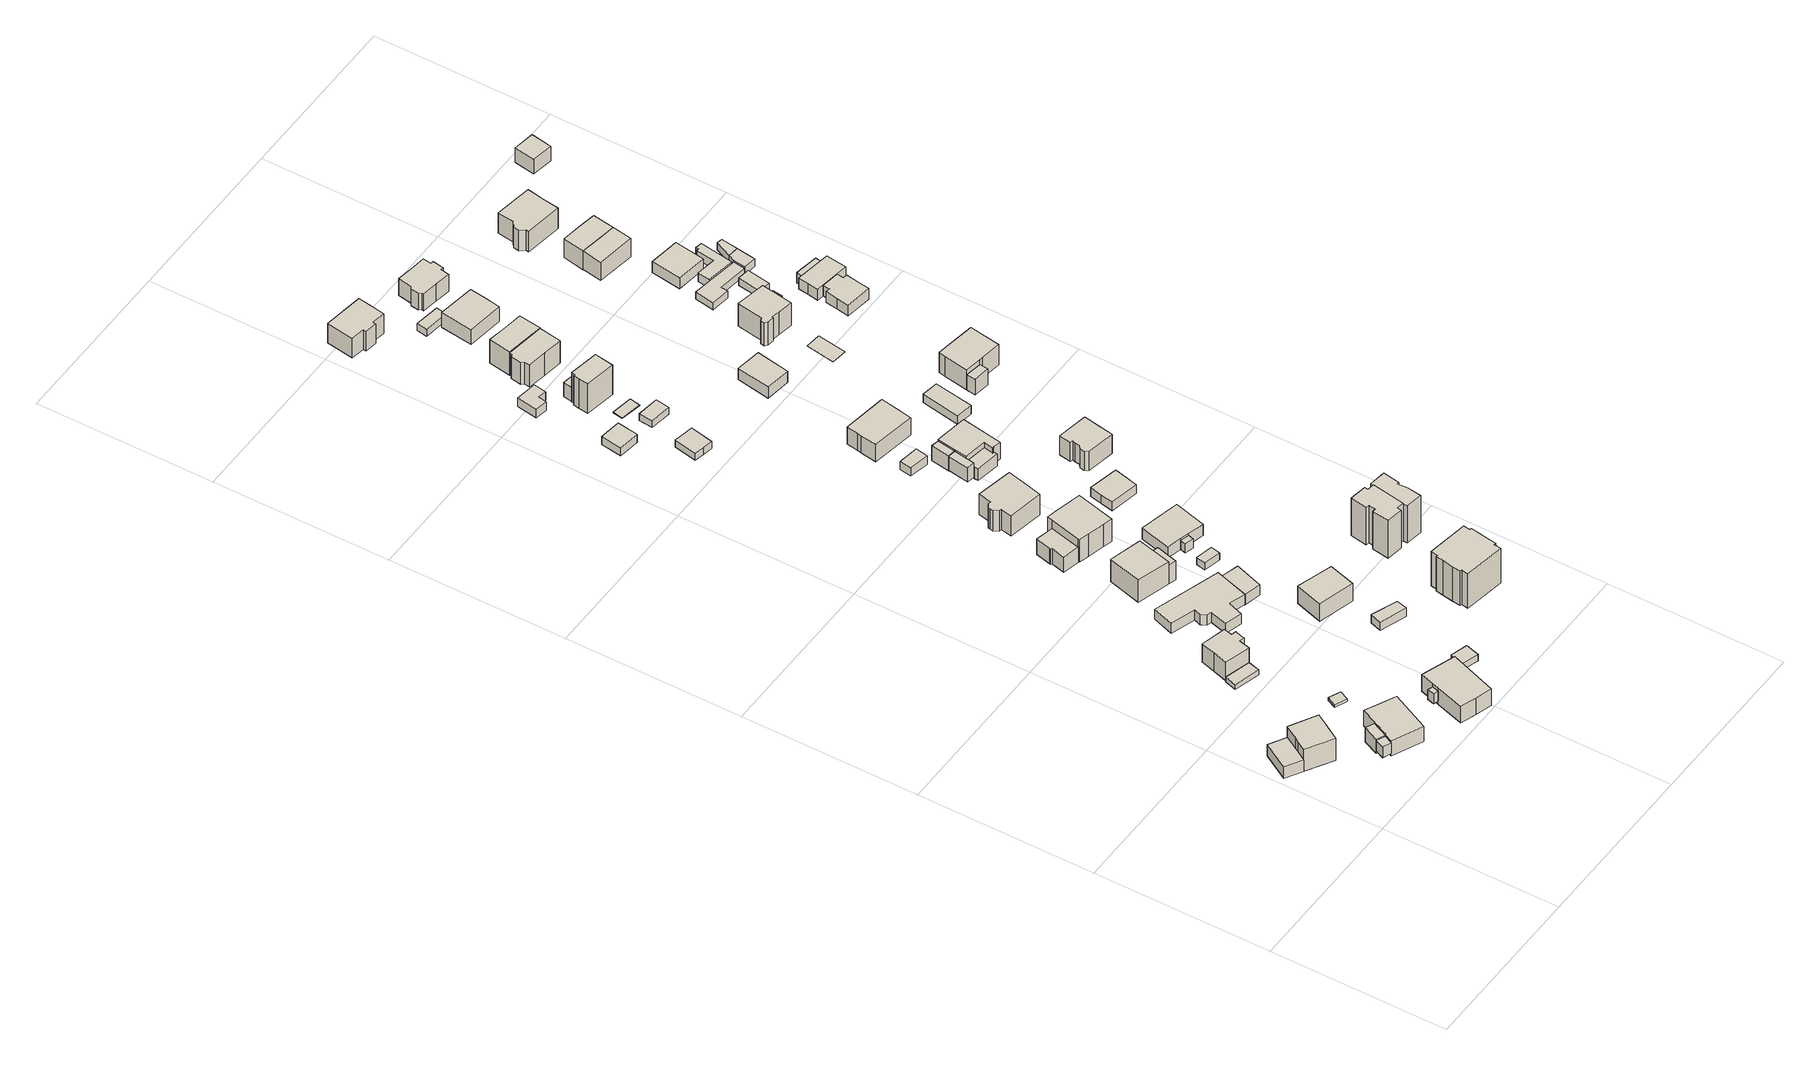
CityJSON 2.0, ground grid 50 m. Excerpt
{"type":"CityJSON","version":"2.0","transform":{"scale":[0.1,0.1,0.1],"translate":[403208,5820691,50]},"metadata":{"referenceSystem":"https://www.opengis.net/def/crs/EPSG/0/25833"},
"CityObjects":{
"building1":{"type":"Building","attributes":{"Gemeindeschluessel":"11000010","BezugspunktDach":"2200","function":"31001_2000","measuredHeight":4.48,"storeysAboveGround":1},"address":[{"country":"Germany","locality":"Berlin","thoroughfareNumber":"175 (1)","thoroughfareName":"Cecilienstraße"}],"geometry":[{"type":"Solid","lod":"1","boundaries":[[[[0,1,2,3]],[[4,5,6,7]],[[4,7,3,2]],[[5,4,2,1]],[[6,5,1,0]],[[7,6,0,3]]]]}]},
"building2":{"type":"Building","attributes":{"Gemeindeschluessel":"11000010","BezugspunktDach":"2200","function":"31001_1010","measuredHeight":9.66,"storeysAboveGround":1},"address":[{"country":"Germany","locality":"Berlin","thoroughfareNumber":"175","thoroughfareName":"Cecilienstraße"}],"geometry":[{"type":"Solid","lod":"1","boundaries":[[[[8,9,10,11,12,13,14,15]],[[16,17,18,19,20,21,22,23]],[[16,23,15,14]],[[17,16,14,13]],[[18,17,13,12]],[[19,18,12,11]],[[20,19,11,10]],[[21,20,10,9]],[[22,21,9,8]],[[23,22,8,15]]]]}]},
"building3":{"type":"Building","attributes":{"Gemeindeschluessel":"11000010","BezugspunktDach":"2200","function":"51009_1610","measuredHeight":3.57,"storeysAboveGround":0},"address":[{"country":"Germany","locality":"Berlin"}],"geometry":[{"type":"Solid","lod":"1","boundaries":[[[[24,25,26,27]],[[28,29,30,31]],[[28,31,27,26]],[[29,28,26,25]],[[30,29,25,24]],[[31,30,24,27]]]]}]},
"building4":{"type":"Building","attributes":{"Gemeindeschluessel":"11000010","function":"31001_1010"},"address":[{"country":"Germany","locality":"Berlin","thoroughfareNumber":"177","thoroughfareName":"Cecilienstraße"}],"children":["building4-1","building4-2"]},
"building4-1":{"type":"BuildingPart","attributes":{"BezugspunktDach":"2200","measuredHeight":5.58,"storeysAboveGround":1},"parents":["building4"],"geometry":[{"type":"MultiSurface","lod":"1","boundaries":[[[32,33,34,35,36,37,38,39,40]],[[41,42,43,44,45,46,47,48,49]],[[41,49,40,39]],[[42,41,39,38]],[[43,50,51,38,37]],[[44,43,37,36]],[[45,44,36,35]],[[46,45,35,34]],[[47,46,34,33]],[[48,47,33,32]],[[49,48,32,40]],[[42,51,50,43]]]}]},
"building4-2":{"type":"BuildingPart","attributes":{"BezugspunktDach":"2200","measuredHeight":4.72,"storeysAboveGround":1},"parents":["building4"],"geometry":[{"type":"Solid","lod":"1","boundaries":[[[[52,51,50,53,54]],[[55,43,42,41,56]],[[55,56,54,53]],[[43,55,53,50]],[[41,42,51,52]],[[56,41,52,54]],[[50,51,42,43]]]]}]},
"building5":{"type":"Building","attributes":{"Gemeindeschluessel":"11000010","BezugspunktDach":"2200","function":"31001_2000","measuredHeight":0.891,"storeysAboveGround":1},"address":[{"country":"Germany","locality":"Berlin","thoroughfareNumber":"177 (1)","thoroughfareName":"Cecilienstraße"}],"geometry":[{"type":"Solid","lod":"1","boundaries":[[[[57,58,59,60]],[[61,62,63,64]],[[61,64,60,59]],[[62,61,59,58]],[[63,62,58,57]],[[64,63,57,60]]]]}]},
"building6":{"type":"Building","attributes":{"Gemeindeschluessel":"11000010","BezugspunktDach":"2200","function":"31001_2000","measuredHeight":1.65,"storeysAboveGround":1},"address":[{"country":"Germany","locality":"Berlin","thoroughfareNumber":"4 (1)","thoroughfareName":"Siegmarstraße"}],"geometry":[{"type":"Solid","lod":"1","boundaries":[[[[65,66,67,68]],[[69,70,71,72]],[[69,72,68,67]],[[70,69,67,66]],[[71,70,66,65]],[[72,71,65,68]]]]}]},
"building7":{"type":"Building","attributes":{"Gemeindeschluessel":"11000010","BezugspunktDach":"2200","function":"31001_1010","measuredHeight":7.54,"storeysAboveGround":1},"address":[{"country":"Germany","locality":"Berlin","thoroughfareNumber":"4","thoroughfareName":"Siegmarstraße"}],"geometry":[{"type":"Solid","lod":"1","boundaries":[[[[73,74,75,76,77,78,79,80,81,82]],[[83,84,85,86,87,88,89,90,91,92]],[[83,92,82,81]],[[84,83,81,80]],[[85,84,80,79]],[[86,85,79,78]],[[87,86,78,77]],[[88,87,77,76]],[[89,88,76,75]],[[90,89,75,74]],[[91,90,74,73]],[[92,91,73,82]]]]}]},
"building8":{"type":"Building","attributes":{"Gemeindeschluessel":"11000010","BezugspunktDach":"2200","function":"51009_1610","measuredHeight":3.21,"storeysAboveGround":0},"address":[{"country":"Germany","locality":"Berlin"}],"geometry":[{"type":"Solid","lod":"1","boundaries":[[[[93,94,95,96]],[[97,98,99,100]],[[97,100,96,95]],[[98,97,95,94]],[[99,98,94,93]],[[100,99,93,96]]]]}]},
"building9":{"type":"Building","attributes":{"Gemeindeschluessel":"11000010","BezugspunktDach":"2200","function":"31001_1010","measuredHeight":6.08,"storeysAboveGround":1},"address":[{"country":"Germany","locality":"Berlin","thoroughfareNumber":"179","thoroughfareName":"Cecilienstraße"}],"geometry":[{"type":"Solid","lod":"1","boundaries":[[[[101,102,103,104,105,106,107]],[[108,109,110,111,112,113,114]],[[108,114,107,106]],[[109,108,106,105]],[[110,109,105,104]],[[111,110,104,103]],[[112,111,103,102]],[[113,112,102,101]],[[114,113,101,107]]]]}]},
"building10":{"type":"Building","attributes":{"Gemeindeschluessel":"11000010","BezugspunktDach":"2200","function":"31001_1010","measuredHeight":3.34,"storeysAboveGround":1},"address":[{"country":"Germany","locality":"Berlin","thoroughfareNumber":"6","thoroughfareName":"Siegmarstraße"}],"geometry":[{"type":"Solid","lod":"1","boundaries":[[[[115,116,117,118,119,120,121,122,123,124,125,126]],[[127,128,129,130,131,132,133,134,135,136,137,138]],[[127,138,126,125]],[[128,127,125,124]],[[129,128,124,123]],[[130,129,123,122]],[[131,130,122,121]],[[132,131,121,120]],[[133,132,120,119]],[[134,133,119,118]],[[135,134,118,117]],[[136,135,117,116]],[[137,136,116,115]],[[138,137,115,126]]]]}]},
"building11":{"type":"Building","attributes":{"Gemeindeschluessel":"11000010","BezugspunktDach":"2200","function":"51009_1610","measuredHeight":2.04,"storeysAboveGround":0},"address":[{"country":"Germany","locality":"Berlin"}],"geometry":[{"type":"Solid","lod":"1","boundaries":[[[[139,140,141,142]],[[143,144,145,146]],[[143,146,142,141]],[[144,143,141,140]],[[145,144,140,139]],[[146,145,139,142]]]]}]},
"building12":{"type":"Building","attributes":{"Gemeindeschluessel":"11000010","function":"31001_1010"},"address":[{"country":"Germany","locality":"Berlin","thoroughfareNumber":"8","thoroughfareName":"Siegmarstraße"}],"children":["building12-1","building12-2"]},
"building12-1":{"type":"BuildingPart","attributes":{"BezugspunktDach":"2200","measuredHeight":8.58,"storeysAboveGround":1},"parents":["building12"],"geometry":[{"type":"MultiSurface","lod":"1","boundaries":[[[147,148,149,150]],[[151,152,153,154]],[[151,154,150,149]],[[152,151,149,148]],[[155,156,157,152,148,147]],[[154,153,147,150]],[[153,157,156,155]]]}]},
"building12-2":{"type":"BuildingPart","attributes":{"BezugspunktDach":"2200","measuredHeight":6.21,"storeysAboveGround":1},"parents":["building12"],"geometry":[{"type":"Solid","lod":"1","boundaries":[[[[158,159,156,155]],[[157,160,161,153]],[[160,157,156,159]],[[161,160,159,158]],[[153,161,158,155]],[[157,153,155,156]]]]}]},
"building13":{"type":"Building","attributes":{"Gemeindeschluessel":"11000010","BezugspunktDach":"2200","function":"31001_2723","measuredHeight":3.4,"storeysAboveGround":1},"address":[{"country":"Germany","locality":"Berlin","thoroughfareNumber":"6 (1)","thoroughfareName":"Siegmarstraße"}],"geometry":[{"type":"Solid","lod":"1","boundaries":[[[[162,163,123,122]],[[164,165,166,167]],[[164,167,122,123]],[[165,164,123,163]],[[166,165,163,162]],[[167,166,162,122]]]]}]},
"building14":{"type":"Building","attributes":{"Gemeindeschluessel":"11000010","BezugspunktDach":"2200","function":"31001_2000","measuredHeight":2.81,"storeysAboveGround":1},"address":[{"country":"Germany","locality":"Berlin","thoroughfareNumber":"179 (1)","thoroughfareName":"Cecilienstraße"}],"geometry":[{"type":"Solid","lod":"1","boundaries":[[[[168,169,170,171]],[[172,173,174,175]],[[172,175,171,170]],[[173,172,170,169]],[[174,173,169,168]],[[175,174,168,171]]]]}]},
"building15":{"type":"Building","attributes":{"Gemeindeschluessel":"11000010","BezugspunktDach":"2200","function":"31001_1010","measuredHeight":7.44,"storeysAboveGround":1},"address":[{"country":"Germany","locality":"Berlin","thoroughfareNumber":"4A","thoroughfareName":"Siegmarstraße"}],"geometry":[{"type":"Solid","lod":"1","boundaries":[[[[176,177,178,179,180]],[[181,182,183,184,185]],[[181,185,180,179]],[[182,181,179,178]],[[183,182,178,177]],[[184,183,177,176]],[[185,184,176,180]]]]}]},
"building16":{"type":"Building","attributes":{"Gemeindeschluessel":"11000010","function":"31001_1010"},"address":[{"country":"Germany","locality":"Berlin","thoroughfareNumber":"10","thoroughfareName":"Siegmarstraße"}],"children":["building16-1","building16-2"]},
"building16-1":{"type":"BuildingPart","attributes":{"BezugspunktDach":"2200","measuredHeight":10.49,"storeysAboveGround":2},"parents":["building16"],"geometry":[{"type":"MultiSurface","lod":"1","boundaries":[[[186,187,188,189,190,191,192,193,194,195]],[[196,197,198,199,200,201,202,203,204,205]],[[196,205,195,194]],[[206,207,208,207,209,210,194,193]],[[198,197,193,192]],[[199,198,192,191]],[[200,199,191,190]],[[201,200,190,189]],[[202,201,189,188]],[[203,202,188,187]],[[204,203,187,186]],[[205,204,186,195]],[[197,208,207,206]],[[196,210,209,207,208]]]}]},
"building16-2":{"type":"BuildingPart","attributes":{"BezugspunktDach":"2200","measuredHeight":5.61,"storeysAboveGround":2},"parents":["building16"],"geometry":[{"type":"MultiSurface","lod":"1","boundaries":[[[209,207,206,211,212,213,214,215]],[[216,217,218,219,220,221,222,223]],[[216,223,215,214]],[[217,216,214,213]],[[218,217,213,212]],[[219,218,212,211]],[[220,219,211,206]],[[221,220,197,208]],[[222,221,207,208,196,209]],[[223,222,209,215]],[[208,197,224,206,207]],[[209,196,208,207]]]}]},
"building17":{"type":"Building","attributes":{"Gemeindeschluessel":"11000010","BezugspunktDach":"2200","function":"31001_1010","measuredHeight":2.71,"storeysAboveGround":1},"address":[{"country":"Germany","locality":"Berlin","thoroughfareNumber":"7","thoroughfareName":"Dudweilerstraße"}],"geometry":[{"type":"Solid","lod":"1","boundaries":[[[[225,226,227,228]],[[229,230,231,232]],[[229,232,228,227]],[[230,229,227,226]],[[231,230,226,225]],[[232,231,225,228]]]]}]},
"building18":{"type":"Building","attributes":{"Gemeindeschluessel":"11000010","BezugspunktDach":"2200","function":"51009_1610","measuredHeight":2.4,"storeysAboveGround":0},"address":[{"country":"Germany","locality":"Berlin"}],"geometry":[{"type":"Solid","lod":"1","boundaries":[[[[233,234,235,236]],[[237,238,239,240]],[[237,240,236,235]],[[238,237,235,234]],[[239,238,234,233]],[[240,239,233,236]]]]}]},
"building19":{"type":"Building","attributes":{"Gemeindeschluessel":"11000010","BezugspunktDach":"2200","function":"31001_1010","measuredHeight":9.21,"storeysAboveGround":1},"address":[{"country":"Germany","locality":"Berlin","thoroughfareNumber":"12","thoroughfareName":"Siegmarstraße"}],"geometry":[{"type":"Solid","lod":"1","boundaries":[[[[241,242,243,244,245,246,247,248,249,250,251,252]],[[253,254,255,256,257,258,259,260,261,262,263,264]],[[253,264,252,251]],[[254,253,251,250]],[[255,254,250,249]],[[256,255,249,248]],[[257,256,248,247]],[[258,257,247,246]],[[259,258,246,245]],[[260,259,245,244]],[[261,260,244,243]],[[262,261,243,242]],[[263,262,242,241]],[[264,263,241,252]]]]}]},
"building20":{"type":"Building","attributes":{"Gemeindeschluessel":"11000010","BezugspunktDach":"2200","function":"31001_1010","measuredHeight":2.95,"storeysAboveGround":1},"address":[{"country":"Germany","locality":"Berlin","thoroughfareNumber":"15B","thoroughfareName":"Siegmarstraße"}],"geometry":[{"type":"Solid","lod":"1","boundaries":[[[[265,266,267,268,269,270]],[[271,272,273,274,275,276]],[[271,276,270,269]],[[272,271,269,268]],[[273,272,268,267]],[[274,273,267,266]],[[275,274,266,265]],[[276,275,265,270]]]]}]},
"building21":{"type":"Building","attributes":{"Gemeindeschluessel":"11000010","BezugspunktDach":"2200","function":"51009_1610","measuredHeight":3,"storeysAboveGround":0},"address":[{"country":"Germany","locality":"Berlin"}],"geometry":[{"type":"Solid","lod":"1","boundaries":[[[[277,278,279,280]],[[281,282,283,284]],[[281,284,280,279]],[[282,281,279,278]],[[283,282,278,277]],[[284,283,277,280]]]]}]},
"building22":{"type":"Building","attributes":{"Gemeindeschluessel":"11000010","BezugspunktDach":"2200","function":"31001_2000","measuredHeight":5.13,"storeysAboveGround":1},"address":[{"country":"Germany","locality":"Berlin","thoroughfareNumber":"8 (1)","thoroughfareName":"Siegmarstraße"}],"geometry":[{"type":"Solid","lod":"1","boundaries":[[[[285,286,287,288,289,290]],[[291,292,293,294,295,296]],[[291,296,290,289]],[[292,291,289,288]],[[293,292,288,287]],[[294,293,287,286]],[[295,294,286,285]],[[296,295,285,290]]]]}]},
"building23":{"type":"Building","attributes":{"Gemeindeschluessel":"11000010","BezugspunktDach":"2200","function":"31001_2000","measuredHeight":2.75,"storeysAboveGround":1},"address":[{"country":"Germany","locality":"Berlin","thoroughfareNumber":"17 (1)","thoroughfareName":"Siegmarstraße"}],"geometry":[{"type":"Solid","lod":"1","boundaries":[[[[297,298,299,300,301,302]],[[303,304,305,306,307,308]],[[303,308,302,301]],[[304,303,301,300]],[[305,304,300,299]],[[306,305,299,298]],[[307,306,298,297]],[[308,307,297,302]]]]}]},
"building24":{"type":"Building","attributes":{"Gemeindeschluessel":"11000010","BezugspunktDach":"2200","function":"31001_2000","measuredHeight":2.32,"storeysAboveGround":1},"address":[{"country":"Germany","locality":"Berlin","thoroughfareNumber":"15B (1)","thoroughfareName":"Siegmarstraße"}],"geometry":[{"type":"Solid","lod":"1","boundaries":[[[[309,310,311,312]],[[313,314,315,316]],[[313,316,312,311]],[[314,313,311,310]],[[315,314,310,309]],[[316,315,309,312]]]]}]},
"building25":{"type":"Building","attributes":{"Gemeindeschluessel":"11000010","BezugspunktDach":"2200","function":"31001_1010","measuredHeight":12.42,"storeysAboveGround":4},"address":[{"country":"Germany","locality":"Berlin","thoroughfareNumber":"3","thoroughfareName":"Hans-Fallada-Straße"}],"geometry":[{"type":"Solid","lod":"1","boundaries":[[[[317,318,319,320,321,322,323,324,325,326,327,328,329,330,331,332]],[[333,334,335,336,337,338,339,340,341,342,343,344,345,346,347,348]],[[333,348,332,331]],[[334,333,331,330]],[[335,334,330,329]],[[336,335,329,328]],[[337,336,328,327]],[[338,337,327,326]],[[339,338,326,325]],[[340,339,325,324]],[[341,340,324,323]],[[342,341,323,322]],[[343,342,322,321]],[[344,343,321,320]],[[345,344,320,319]],[[346,345,319,318]],[[347,346,318,317]],[[348,347,317,332]]]]}]},
"building26":{"type":"Building","attributes":{"Gemeindeschluessel":"11000010","BezugspunktDach":"2200","function":"31001_2463","measuredHeight":2.67,"storeysAboveGround":1},"address":[{"country":"Germany","locality":"Berlin","thoroughfareNumber":"16 (1)","thoroughfareName":"Siegmarstraße"}],"geometry":[{"type":"Solid","lod":"1","boundaries":[[[[349,350,351,352]],[[353,354,355,356]],[[353,356,352,351]],[[354,353,351,350]],[[355,354,350,349]],[[356,355,349,352]]]]}]},
"building27":{"type":"Building","attributes":{"Gemeindeschluessel":"11000010","BezugspunktDach":"2200","function":"31001_2463","measuredHeight":0.238,"storeysAboveGround":1},"address":[{"country":"Germany","locality":"Berlin","thoroughfareNumber":"17 (2)","thoroughfareName":"Siegmarstraße"}],"geometry":[{"type":"Solid","lod":"1","boundaries":[[[[357,358,359,360]],[[361,362,363,364]],[[361,364,360,359]],[[362,361,359,358]],[[363,362,358,357]],[[364,363,357,360]]]]}]},
"building28":{"type":"Building","attributes":{"Gemeindeschluessel":"11000010","BezugspunktDach":"2200","function":"51009_1610","measuredHeight":6.5,"storeysAboveGround":0},"address":[{"country":"Germany","locality":"Berlin"}],"geometry":[{"type":"Solid","lod":"1","boundaries":[[[[365,366,367,368,369]],[[370,371,372,373,374]],[[370,374,369,368]],[[371,370,368,367]],[[372,371,367,366]],[[373,372,366,365]],[[374,373,365,369]]]]}]},
"building29":{"type":"Building","attributes":{"Gemeindeschluessel":"11000010","function":"31001_1010"},"address":[{"country":"Germany","locality":"Berlin","thoroughfareNumber":"17","thoroughfareName":"Siegmarstraße"}],"children":["building29-1","building29-2"]},
"building29-1":{"type":"BuildingPart","attributes":{"BezugspunktDach":"2200","measuredHeight":10.84,"storeysAboveGround":2},"parents":["building29"],"geometry":[{"type":"MultiSurface","lod":"1","boundaries":[[[375,376,377,378,379,380,381,382]],[[383,384,385,386,387,388,389,390]],[[383,390,382,381]],[[384,383,381,380]],[[385,384,380,379]],[[386,385,379,378]],[[387,386,391,392,393,394,395,378,377]],[[388,387,377,376]],[[389,388,376,375]],[[390,389,375,382]],[[395,394,393,392,391]]]}]},
"building29-2":{"type":"BuildingPart","attributes":{"BezugspunktDach":"2200","measuredHeight":4.66,"storeysAboveGround":2},"parents":["building29"],"geometry":[{"type":"MultiSurface","lod":"1","boundaries":[[[393,396,397,394]],[[398,399,392,391]],[[398,391,394,397]],[[399,398,397,396]],[[392,399,396,393]],[[392,400,393,394,391]]]}]},
"building30":{"type":"Building","attributes":{"Gemeindeschluessel":"11000010","BezugspunktDach":"2200","function":"31001_2000","measuredHeight":3.66,"storeysAboveGround":1},"address":[{"country":"Germany","locality":"Berlin","thoroughfareNumber":"10 (1)","thoroughfareName":"Siegmarstraße"}],"geometry":[{"type":"Solid","lod":"1","boundaries":[[[[401,402,403,404,405,406]],[[407,408,409,410,411,412]],[[407,412,406,405]],[[408,407,405,404]],[[409,408,404,403]],[[410,409,403,402]],[[411,410,402,401]],[[412,411,401,406]]]]}]},
"building31":{"type":"Building","attributes":{"Gemeindeschluessel":"11000010","function":"31001_1010"},"address":[{"country":"Germany","locality":"Berlin","thoroughfareNumber":"16","thoroughfareName":"Siegmarstraße"}],"children":["building31-1","building31-2","building31-3"]},
"building31-1":{"type":"BuildingPart","attributes":{"BezugspunktDach":"2200","measuredHeight":7.72,"storeysAboveGround":1},"parents":["building31"],"geometry":[{"type":"MultiSurface","lod":"1","boundaries":[[[413,414,415,416,417,418,419,420,421,422]],[[423,424,425,426,427,428,429,430,431,432]],[[423,432,422,421]],[[424,423,421,420]],[[425,433,434,420,419]],[[426,425,419,418]],[[427,426,418,417]],[[428,427,417,416]],[[429,428,416,415]],[[435,436,415,414]],[[430,429,436,429,430,437]],[[438,439,435,414,413]],[[430,440,430,431]],[[441,439,431,432,442,432,431,413,422]],[[434,433,425,424]],[[437,430,429,436,435]],[[431,430,440,435,439,438]],[[442,432,431,439,441]]]}]},
"building31-2":{"type":"BuildingPart","attributes":{"BezugspunktDach":"2200","measuredHeight":5.06,"storeysAboveGround":1},"parents":["building31"],"geometry":[{"type":"Solid","lod":"1","boundaries":[[[[443,434,433,444,445]],[[446,425,424,447,448]],[[446,448,445,444]],[[425,446,444,433]],[[447,424,434,443]],[[448,447,443,445]],[[424,425,433,434]]]]}]},
"building31-3":{"type":"BuildingPart","attributes":{"BezugspunktDach":"2200","measuredHeight":3.93,"storeysAboveGround":1},"parents":["building31"],"geometry":[{"type":"MultiSurface","lod":"1","boundaries":[[[449,436,435,439,441,450,451,452]],[[453,454,432,431,430,429,455,456]],[[453,456,452,451]],[[454,453,451,450]],[[432,454,450,441]],[[455,429,436,449]],[[456,455,449,452]],[[431,432,441,439]],[[430,431,457,439,435]],[[429,430,435,436]]]}]},
"building32":{"type":"Building","attributes":{"Gemeindeschluessel":"11000010","BezugspunktDach":"2200","function":"31001_1010","measuredHeight":8.44,"storeysAboveGround":1},"address":[{"country":"Germany","locality":"Berlin","thoroughfareNumber":"25A","thoroughfareName":"Siegmarstraße"}],"geometry":[{"type":"Solid","lod":"1","boundaries":[[[[458,459,460,461,462,463,464,465,466]],[[467,468,469,470,471,472,473,474,475]],[[467,475,466,465]],[[468,467,465,464]],[[469,468,464,463]],[[470,469,463,462]],[[471,470,462,461]],[[472,471,461,460]],[[473,472,460,459]],[[474,473,459,458]],[[475,474,458,466]]]]}]},
"building33":{"type":"Building","attributes":{"Gemeindeschluessel":"11000010","BezugspunktDach":"2200","function":"31001_1010","measuredHeight":6.3,"storeysAboveGround":1},"address":[{"country":"Germany","locality":"Berlin","thoroughfareNumber":"10","thoroughfareName":"Dudweilerstraße"}],"geometry":[{"type":"Solid","lod":"1","boundaries":[[[[476,477,478,479,480,481,482,483]],[[484,485,486,487,488,489,490,491]],[[484,491,483,482]],[[485,484,482,481]],[[486,485,481,480]],[[487,486,480,479]],[[488,487,479,478]],[[489,488,478,477]],[[490,489,477,476]],[[491,490,476,483]]]]}]},
"building34":{"type":"Building","attributes":{"Gemeindeschluessel":"11000010","BezugspunktDach":"2200","function":"31001_1010","measuredHeight":9.29,"storeysAboveGround":1},"address":[{"country":"Germany","locality":"Berlin","thoroughfareNumber":"19","thoroughfareName":"Siegmarstraße"}],"geometry":[{"type":"Solid","lod":"1","boundaries":[[[[492,493,494,495,496,497,498,499,500,501]],[[502,503,504,505,506,507,508,509,510,511]],[[502,511,501,500]],[[503,502,500,499]],[[504,503,499,498]],[[505,504,498,497]],[[506,505,497,496]],[[507,506,496,495]],[[508,507,495,494]],[[509,508,494,493]],[[510,509,493,492]],[[511,510,492,501]]]]}]},
"building35":{"type":"Building","attributes":{"Gemeindeschluessel":"11000010","function":"31001_1010"},"address":[{"country":"Germany","locality":"Berlin","thoroughfareNumber":"5","thoroughfareName":"Hans-Fallada-Straße"}],"children":["building35-1","building35-2"]},
"building35-1":{"type":"BuildingPart","attributes":{"BezugspunktDach":"2200","measuredHeight":13.08,"storeysAboveGround":4},"parents":["building35"],"geometry":[{"type":"MultiSurface","lod":"1","boundaries":[[[512,513,514,515,516,517,518,519,520,521,522,523]],[[524,525,526,527,528,529,530,531,532,533,534,535]],[[524,535,523,522]],[[525,524,522,521]],[[526,525,521,520]],[[527,526,520,519]],[[528,527,519,518]],[[529,528,518,517]],[[530,529,517,516]],[[531,530,516,515]],[[536,537,531,515,514]],[[533,532,514,513]],[[534,533,513,512]],[[535,534,512,523]],[[532,531,537,536]]]}]},
"building35-2":{"type":"BuildingPart","attributes":{"BezugspunktDach":"2200","measuredHeight":12.34,"storeysAboveGround":4},"parents":["building35"],"geometry":[{"type":"Solid","lod":"1","boundaries":[[[[538,539,540,541,542,543,537,536,544]],[[532,531,545,546,547,548,549,550,551]],[[532,551,544,536]],[[545,531,537,543]],[[546,545,543,542]],[[547,546,542,541]],[[548,547,541,540]],[[549,548,540,539]],[[550,549,539,538]],[[551,550,538,544]],[[531,532,536,537]]]]}]},
"building36":{"type":"Building","attributes":{"Gemeindeschluessel":"11000010","BezugspunktDach":"2200","function":"31001_1010","measuredHeight":9.53,"storeysAboveGround":1},"address":[{"country":"Germany","locality":"Berlin","thoroughfareNumber":"21","thoroughfareName":"Siegmarstraße"}],"geometry":[{"type":"Solid","lod":"1","boundaries":[[[[552,553,554,555,556]],[[557,558,559,560,561]],[[557,561,556,555]],[[558,557,555,554]],[[559,558,554,553]],[[560,559,553,552]],[[561,560,552,556]]]]}]},
"building37":{"type":"Building","attributes":{"Gemeindeschluessel":"11000010","BezugspunktDach":"2200","function":"31001_2000","measuredHeight":2.32,"storeysAboveGround":1},"address":[{"country":"Germany","locality":"Berlin","thoroughfareNumber":"23 (1)","thoroughfareName":"Siegmarstraße"}],"geometry":[{"type":"Solid","lod":"1","boundaries":[[[[562,563,564,565]],[[566,567,568,569]],[[566,569,565,564]],[[567,566,564,563]],[[568,567,563,562]],[[569,568,562,565]]]]}]},
"building38":{"type":"Building","attributes":{"Gemeindeschluessel":"11000010","BezugspunktDach":"2200","function":"31001_1010","measuredHeight":8,"storeysAboveGround":1},"address":[{"country":"Germany","locality":"Berlin","thoroughfareNumber":"14","thoroughfareName":"Siegmarstraße"}],"geometry":[{"type":"Solid","lod":"1","boundaries":[[[[570,571,572,573,574,575,576,577,578,579,580]],[[581,582,583,584,585,586,587,588,589,590,591]],[[581,591,580,579]],[[582,581,579,578]],[[583,582,578,577]],[[584,583,577,576]],[[585,584,576,575]],[[586,585,575,574]],[[587,586,574,573]],[[588,587,573,572]],[[589,588,572,571]],[[590,589,571,570]],[[591,590,570,580]]]]}]},
"building39":{"type":"Building","attributes":{"Gemeindeschluessel":"11000010","BezugspunktDach":"2200","function":"31001_1010","measuredHeight":6.76,"storeysAboveGround":1},"address":[{"country":"Germany","locality":"Berlin","thoroughfareNumber":"23","thoroughfareName":"Siegmarstraße"}],"geometry":[{"type":"Solid","lod":"1","boundaries":[[[[592,593,594,595,596]],[[597,598,599,600,601]],[[597,601,596,595]],[[598,597,595,594]],[[599,598,594,593]],[[600,599,593,592]],[[601,600,592,596]]]]}]},
"building40":{"type":"Building","attributes":{"Gemeindeschluessel":"11000010","BezugspunktDach":"2200","function":"31001_1010","measuredHeight":4.09,"storeysAboveGround":1},"address":[{"country":"Germany","locality":"Berlin","thoroughfareNumber":"9","thoroughfareName":"Dudweilerstraße"}],"geometry":[{"type":"Solid","lod":"1","boundaries":[[[[602,603,604,605,606]],[[607,608,609,610,611]],[[607,611,606,605]],[[608,607,605,604]],[[609,608,604,603]],[[610,609,603,602]],[[611,610,602,606]]]]}]},
"building41":{"type":"Building","attributes":{"Gemeindeschluessel":"11000010","BezugspunktDach":"2200","function":"31001_2723","measuredHeight":2.95,"storeysAboveGround":1},"address":[{"country":"Germany","locality":"Berlin","thoroughfareNumber":"10 (1)","thoroughfareName":"Dudweilerstraße"}],"geometry":[{"type":"Solid","lod":"1","boundaries":[[[[612,613,614,615]],[[616,617,618,619]],[[616,619,615,614]],[[617,616,614,613]],[[618,617,613,612]],[[619,618,612,615]]]]}]},
"building42":{"type":"Building","attributes":{"Gemeindeschluessel":"11000010","BezugspunktDach":"2200","function":"31001_1010","measuredHeight":7.97,"storeysAboveGround":1},"address":[{"country":"Germany","locality":"Berlin","thoroughfareNumber":"25","thoroughfareName":"Siegmarstraße"}],"geometry":[{"type":"Solid","lod":"1","boundaries":[[[[620,621,622,623,624,625,626,627,628,629,630,631,632,633]],[[634,635,636,637,638,639,640,641,642,643,644,645,646,647]],[[634,647,633,632]],[[635,634,632,631]],[[636,635,631,630]],[[637,636,630,629]],[[638,637,629,628]],[[639,638,628,627]],[[640,639,627,626]],[[641,640,626,625]],[[642,641,625,624]],[[643,642,624,623]],[[644,643,623,622]],[[645,644,622,621]],[[646,645,621,620]],[[647,646,620,633]]]]}]},
"building43":{"type":"Building","attributes":{"Gemeindeschluessel":"11000010","BezugspunktDach":"2200","function":"31001_2000","measuredHeight":0.111,"storeysAboveGround":1},"address":[{"country":"Germany","locality":"Berlin","thoroughfareNumber":"9 (1)","thoroughfareName":"Dudweilerstraße"}],"geometry":[{"type":"Solid","lod":"1","boundaries":[[[[648,649,650,651]],[[652,653,654,655]],[[652,655,651,650]],[[653,652,650,649]],[[654,653,649,648]],[[655,654,648,651]]]]}]},
"building44":{"type":"Building","attributes":{"Gemeindeschluessel":"11000010","function":"31001_1010"},"address":[{"country":"Germany","locality":"Berlin","thoroughfareNumber":"12","thoroughfareName":"Dudweilerstraße"}],"children":["building44-1","building44-2"]},
"building44-1":{"type":"BuildingPart","attributes":{"BezugspunktDach":"2200","measuredHeight":8.28,"storeysAboveGround":1},"parents":["building44"],"geometry":[{"type":"MultiSurface","lod":"1","boundaries":[[[656,657,658,659,660,661,662,663]],[[664,665,666,667,668,669,670,671]],[[664,671,663,662]],[[665,664,662,661]],[[666,665,661,660]],[[667,666,660,659]],[[668,667,659,658]],[[669,668,658,657]],[[670,669,657,656]],[[671,672,673,656,663]],[[670,673,672,671]]]}]},
"building44-2":{"type":"BuildingPart","attributes":{"BezugspunktDach":"2200","measuredHeight":5.13,"storeysAboveGround":1},"parents":["building44"],"geometry":[{"type":"MultiSurface","lod":"1","boundaries":[[[674,673,672,675]],[[671,670,676,677]],[[671,677,675,672]],[[676,670,673,674]],[[677,676,674,675]],[[670,671,672,673,678]]]}]},
"building45":{"type":"Building","attributes":{"Gemeindeschluessel":"11000010","function":"31001_1010"},"address":[{"country":"Germany","locality":"Berlin","thoroughfareNumber":"18","thoroughfareName":"Siegmarstraße"}],"children":["building45-1","building45-2"]},
"building45-1":{"type":"BuildingPart","attributes":{"BezugspunktDach":"2200","measuredHeight":9.42,"storeysAboveGround":2},"parents":["building45"],"geometry":[{"type":"MultiSurface","lod":"1","boundaries":[[[679,680,681,682,683,684,685,686,687,688,689,690]],[[691,692,693,694,695,696,697,698,699,700,701,702]],[[691,702,690,689]],[[692,691,689,688]],[[693,692,688,687]],[[694,693,687,686]],[[695,694,686,685]],[[703,704,705,706,707,696,695,685,684]],[[697,696,684,683]],[[698,697,683,682]],[[699,698,682,681]],[[700,699,681,680]],[[701,700,680,679]],[[702,701,679,690]],[[707,706,705,704,703]]]}]},
"building45-2":{"type":"BuildingPart","attributes":{"BezugspunktDach":"2200","measuredHeight":3.52,"storeysAboveGround":2},"parents":["building45"],"geometry":[{"type":"Solid","lod":"1","boundaries":[[[[708,709,710,711,712,713,714,704,703]],[[705,715,716,717,718,719,720,721,706]],[[715,705,704,714]],[[716,715,714,713]],[[717,716,713,712]],[[718,717,712,711]],[[719,718,711,710]],[[720,719,710,709]],[[721,720,709,708]],[[706,721,708,703]],[[706,703,704,705]]]]}]},
"building46":{"type":"Building","attributes":{"Gemeindeschluessel":"11000010","BezugspunktDach":"2200","function":"31001_2000","measuredHeight":2.25,"storeysAboveGround":1},"address":[{"country":"Germany","locality":"Berlin","thoroughfareNumber":"18 (1)","thoroughfareName":"Siegmarstraße"}],"geometry":[{"type":"Solid","lod":"1","boundaries":[[[[722,723,724,725,726,727,728,729]],[[730,731,732,733,734,735,736,737]],[[730,737,729,728]],[[731,730,728,727]],[[732,731,727,726]],[[733,732,726,725]],[[734,733,725,724]],[[735,734,724,723]],[[736,735,723,722]],[[737,736,722,729]]]]}]},
"building47":{"type":"Building","attributes":{"Gemeindeschluessel":"11000010","BezugspunktDach":"2200","function":"31001_1010","measuredHeight":8.56,"storeysAboveGround":1},"address":[{"country":"Germany","locality":"Berlin","thoroughfareNumber":"24","thoroughfareName":"Siegmarstraße"}],"geometry":[{"type":"Solid","lod":"1","boundaries":[[[[738,739,740,741]],[[742,743,744,745]],[[742,745,741,740]],[[743,742,740,739]],[[744,743,739,738]],[[745,744,738,741]]]]}]},
"building48":{"type":"Building","attributes":{"Gemeindeschluessel":"11000010","BezugspunktDach":"2200","function":"31001_2000","measuredHeight":2.75,"storeysAboveGround":1},"address":[{"country":"Germany","locality":"Berlin","thoroughfareNumber":"18 (2)","thoroughfareName":"Siegmarstraße"}],"geometry":[{"type":"Solid","lod":"1","boundaries":[[[[746,747,748,749]],[[750,751,752,753]],[[750,753,749,748]],[[751,750,748,747]],[[752,751,747,746]],[[753,752,746,749]]]]}]},
"building49":{"type":"Building","attributes":{"Gemeindeschluessel":"11000010","BezugspunktDach":"2200","function":"31001_1010","measuredHeight":4.13,"storeysAboveGround":1},"address":[{"country":"Germany","locality":"Berlin","thoroughfareNumber":"22","thoroughfareName":"Siegmarstraße"}],"geometry":[{"type":"Solid","lod":"1","boundaries":[[[[754,755,756,757,758]],[[759,760,761,762,763]],[[759,763,758,757]],[[760,759,757,756]],[[761,760,756,755]],[[762,761,755,754]],[[763,762,754,758]]]]}]},
"building50":{"type":"Building","attributes":{"Gemeindeschluessel":"11000010","BezugspunktDach":"2200","function":"31001_1010","measuredHeight":8.77,"storeysAboveGround":1},"address":[{"country":"Germany","locality":"Berlin","thoroughfareNumber":"24A","thoroughfareName":"Siegmarstraße"}],"geometry":[{"type":"Solid","lod":"1","boundaries":[[[[764,739,765,766,767,740]],[[768,769,770,771,772,773]],[[768,773,740,767]],[[769,768,767,766]],[[770,769,766,765]],[[771,770,765,739]],[[772,771,739,764]],[[773,772,764,740]]]]}]},
"building51":{"type":"Building","attributes":{"Gemeindeschluessel":"11000010","BezugspunktDach":"2200","function":"31001_2000","measuredHeight":2.84,"storeysAboveGround":1},"address":[{"country":"Germany","locality":"Berlin","thoroughfareNumber":"22 (1)","thoroughfareName":"Siegmarstraße"}],"geometry":[{"type":"Solid","lod":"1","boundaries":[[[[774,775,776,777,778,779,780,781]],[[782,783,784,785,786,787,788,789]],[[782,789,781,780]],[[783,782,780,779]],[[784,783,779,778]],[[785,784,778,777]],[[786,785,777,776]],[[787,786,776,775]],[[788,787,775,774]],[[789,788,774,781]]]]}]},
"building52":{"type":"Building","attributes":{"Gemeindeschluessel":"11000010","BezugspunktDach":"2200","function":"31001_1010","measuredHeight":8.78,"storeysAboveGround":1},"address":[{"country":"Germany","locality":"Berlin","thoroughfareNumber":"26","thoroughfareName":"Siegmarstraße"}],"geometry":[{"type":"Solid","lod":"1","boundaries":[[[[790,791,792,793,794,795,796,797,798,799]],[[800,801,802,803,804,805,806,807,808,809]],[[800,809,799,798]],[[801,800,798,797]],[[802,801,797,796]],[[803,802,796,795]],[[804,803,795,794]],[[805,804,794,793]],[[806,805,793,792]],[[807,806,792,791]],[[808,807,791,790]],[[809,808,790,799]]]]}]},
"building53":{"type":"Building","attributes":{"Gemeindeschluessel":"11000010","function":"31001_1010"},"address":[{"country":"Germany","locality":"Berlin","thoroughfareNumber":"11","thoroughfareName":"Dudweilerstraße"}],"children":["building53-1","building53-2","building53-3"]},
"building53-1":{"type":"BuildingPart","attributes":{"BezugspunktDach":"2200","measuredHeight":4.12,"storeysAboveGround":1},"parents":["building53"],"geometry":[{"type":"Solid","lod":"1","boundaries":[[[[810,811,812,813,814,815,816,817,818,819]],[[820,821,822,823,824,825,826,827,828,829]],[[820,829,819,818]],[[821,820,818,817]],[[822,821,817,816]],[[823,822,816,815]],[[825,824,814,813]],[[826,825,813,812]],[[827,826,812,811]],[[828,827,811,810]],[[829,828,810,819]],[[824,823,815,814]]]]}]},
"building53-2":{"type":"BuildingPart","attributes":{"BezugspunktDach":"2200","measuredHeight":4.01,"storeysAboveGround":1},"parents":["building53"],"geometry":[{"type":"MultiSurface","lod":"1","boundaries":[[[830,831,832,833,834,835,836,837]],[[838,839,840,841,842,843,823,844]],[[838,844,837,836]],[[839,838,836,835]],[[845,846,847,848,839,835,834]],[[841,840,834,833]],[[842,841,833,832]],[[843,842,832,831]],[[823,815,814,824,849,843,831,830]],[[844,823,830,837]],[[850,840,851,852,846,845]],[[852,848,847,846]],[[849,824,814,815,823]]]}]},
"building53-3":{"type":"BuildingPart","attributes":{"BezugspunktDach":"2200","measuredHeight":3.38,"storeysAboveGround":1},"parents":["building53"],"geometry":[{"type":"Solid","lod":"1","boundaries":[[[[846,845,853,854,847]],[[855,856,840,852,848]],[[855,848,847,854]],[[856,855,854,853]],[[840,856,853,845]],[[852,840,845,846]],[[848,852,846,847]]]]}]},
"building54":{"type":"Building","attributes":{"Gemeindeschluessel":"11000010","function":"31001_2000"},"address":[{"country":"Germany","locality":"Berlin","thoroughfareNumber":"11 (1)","thoroughfareName":"Dudweilerstraße"}],"children":["building54-1","building54-2"]},
"building54-1":{"type":"BuildingPart","attributes":{"BezugspunktDach":"2200","measuredHeight":2.58,"storeysAboveGround":2},"parents":["building54"],"geometry":[{"type":"MultiSurface","lod":"1","boundaries":[[[857,858,859,860,861,862]],[[863,864,865,866,867,868]],[[863,868,862,861]],[[864,863,861,860]],[[865,864,869,870]],[[866,865,859,858]],[[867,866,858,857]],[[868,867,857,862]],[[870,869,860,859]]]}]},
"building54-2":{"type":"BuildingPart","attributes":{"BezugspunktDach":"2200","measuredHeight":2.51,"storeysAboveGround":2},"parents":["building54"],"geometry":[{"type":"Solid","lod":"1","boundaries":[[[[859,871,872,860]],[[873,874,870,869]],[[873,869,860,872]],[[874,873,872,871]],[[870,874,871,859]],[[869,870,859,860]]]]}]},
"building55":{"type":"Building","attributes":{"Gemeindeschluessel":"11000010","BezugspunktDach":"2200","function":"31001_1010","measuredHeight":6.33,"storeysAboveGround":1},"address":[{"country":"Germany","locality":"Berlin","thoroughfareNumber":"28","thoroughfareName":"Siegmarstraße"}],"geometry":[{"type":"Solid","lod":"1","boundaries":[[[[875,876,877,878]],[[879,880,881,882]],[[879,882,878,877]],[[880,879,877,876]],[[881,880,876,875]],[[882,881,875,878]]]]}]}
},
"vertices":[
[55,258,59],[100,333,59],[53,360,59],[9,285,59],[53,360,21],[100,333,21],[55,258,21],[9,285,21],
[128,214,95],[151,253,95],[158,264,95],[174,291,95],[100,333,95],[77,295,95],[70,283,95],[55,258,95],[70,283,22],[77,295,22],[100,333,22],[174,291,22],[158,264,22],[151,253,22],[128,214,22],[55,258,22],
[223,117,53],[234,141,53],[211,152,53],[200,127,53],[211,152,17],[234,141,17],[223,117,17],[200,127,17],
[307,78,60],[359,188,60],[317,208,60],[275,229,60],[256,185,60],[255,185,60],[235,141,60],[234,141,60],[223,117,60],[234,141,9],[235,141,9],[255,185,9],[256,185,9],[275,229,9],[317,208,9],[359,188,9],[307,78,9],[223,117,9],[255,185,56],[235,141,56],
[234,141,56],[231,196,56],[211,152,56],[231,196,9],[211,152,9],
[311,298,33],[323,324,33],[290,339,33],[278,312,33],[290,339,24],[323,324,24],[311,298,24],[278,312,24],
[271,524,44],[280,557,44],[208,577,44],[198,544,44],[208,577,28],[280,557,28],[271,524,28],[198,544,28],
[280,557,93],[288,589,93],[302,585,93],[305,596,93],[310,614,93],[296,617,93],[302,641,93],[232,659,93],[220,618,93],[208,577,93],[220,618,32],[232,659,32],[302,641,32],[296,617,32],[310,614,32],[305,596,32],[302,585,32],[288,589,32],[280,557,32],[208,577,32],
[434,119,51],[440,138,51],[426,143,51],[420,123,51],[426,143,19],[440,138,19],[434,119,19],[420,123,19],
[454,24,63],[499,9,63],[546,143,63],[451,176,63],[440,138,63],[434,119,63],[409,38,63],[434,119,8],[440,138,8],[451,176,8],[546,143,8],[499,9,8],[454,24,8],[409,38,8],
[343,752,66],[336,732,66],[345,717,66],[358,714,66],[344,664,66],[392,651,66],[407,694,66],[453,679,66],[478,760,66],[482,774,66],[294,834,66],[274,774,66],[294,834,33],[482,774,33],[478,760,33],[453,679,33],[407,694,33],[392,651,33],[344,664,33],[358,714,33],[345,717,33],[336,732,33],[343,752,33],[274,774,33],
[602,113,40],[613,152,40],[566,166,40],[552,128,40],[566,166,19],[613,152,19],[602,113,19],[552,128,19],
[411,868,111],[434,965,111],[343,990,111],[318,896,111],[343,990,37],[434,965,37],[411,868,37],[318,896,37],[411,868,99],[426,929,99],[426,929,37],
[432,862,99],[448,923,99],[448,923,37],[432,862,37],
[500,667,66],[526,746,66],[478,760,32],[526,746,32],[500,667,32],[453,679,32],
[634,337,52],[642,367,52],[570,395,52],[559,363,52],[570,395,24],[642,367,24],[634,337,24],[559,363,24],
[604,470,88],[626,545,88],[576,561,88],[527,576,88],[503,499,88],[527,576,30],[576,561,30],[626,545,30],[604,470,30],[503,499,30],
[382,1077,118],[429,1065,118],[455,1058,118],[482,1168,118],[447,1176,118],[414,1184,118],[379,1192,118],[376,1177,118],[355,1089,118],[354,1085,118],[355,1089,44],[376,1177,44],[379,1192,44],[414,1184,44],[447,1176,44],[482,1168,44],[455,1058,44],[429,1065,44],[382,1077,44],[354,1085,44],[376,1177,90],[365,1133,90],[365,1133,44],[355,1089,90],[355,1089,64],
[325,1188,90],[314,1144,90],[313,1141,90],[317,1139,90],[307,1100,90],[317,1139,39],[313,1141,39],[314,1144,39],[325,1188,39],[376,1177,39],[365,1133,39],[355,1089,39],[307,1100,39],[376,1177,47],
[121,2192,82],[129,2251,82],[69,2259,82],[61,2200,82],[69,2259,55],[129,2251,55],[121,2192,55],[61,2200,55],
[545,810,61],[551,837,61],[503,848,61],[497,822,61],[503,848,37],[551,837,37],[545,810,37],[497,822,37],
[337,1301,116],[343,1300,116],[337,1268,116],[436,1250,116],[448,1301,116],[460,1352,116],[358,1373,116],[351,1335,116],[342,1337,116],[331,1330,116],[330,1324,116],[328,1315,116],[330,1324,48],[331,1330,48],[342,1337,48],[351,1335,48],[358,1373,48],[460,1352,48],[448,1301,48],[436,1250,48],[337,1268,48],[343,1300,48],[337,1301,48],[328,1315,48],
[172,2036,78],[199,2030,78],[213,2096,78],[185,2101,78],[157,2107,78],[144,2042,78],[157,2107,55],[185,2101,55],[213,2096,55],[199,2030,55],[172,2036,55],[144,2042,55],
[544,884,70],[548,900,70],[524,907,70],[519,891,70],[524,907,40],[548,900,40],[544,884,40],[519,891,40],
[524,907,76],[548,900,76],[594,888,76],[618,978,76],[505,1004,76],[483,918,76],[505,1004,39],[618,978,39],[594,888,39],[548,900,39],[524,907,39],[483,918,39],
[98,2435,82],[102,2459,82],[126,2455,82],[132,2491,82],[72,2500,82],[63,2441,82],[72,2500,54],[132,2491,54],[126,2455,54],[102,2459,54],[98,2435,54],[63,2441,54],
[244,2181,77],[250,2220,77],[188,2228,77],[184,2189,77],[188,2228,54],[250,2220,54],[244,2181,54],[184,2189,54],
[737,245,142],[734,226,142],[850,207,142],[852,227,142],[858,226,142],[861,249,142],[866,280,142],[870,303,142],[864,303,142],[867,323,142],[752,341,142],[749,321,142],[744,322,142],[740,300,142],[735,269,142],[732,246,142],[735,269,27],[740,300,27],[744,322,27],[749,321,27],[752,341,27],[867,323,27],[864,303,27],[870,303,27],[866,280,27],[861,249,27],[858,226,27],[852,227,27],[850,207,27],[734,226,27],[737,245,27],[732,246,27],
[434,1568,79],[441,1604,79],[383,1613,79],[378,1580,79],[383,1613,52],[441,1604,52],[434,1568,52],[378,1580,52],
[232,2256,55],[238,2286,55],[178,2296,55],[173,2268,55],[178,2296,53],[238,2286,53],[232,2256,53],[173,2268,53],
[455,1450,100],[459,1474,100],[465,1510,100],[443,1513,100],[433,1453,100],[443,1513,53],[465,1510,53],[459,1474,53],[455,1450,53],[433,1453,53],
[233,2333,147],[242,2388,147],[237,2388,147],[159,2402,147],[157,2391,147],[153,2392,147],[150,2375,147],[146,2348,147],[150,2375,49],[153,2392,49],[157,2391,49],[159,2402,49],[237,2388,49],[242,2388,49],[233,2333,49],[146,2348,49],[159,2402,50],[237,2388,50],[237,2388,97],[159,2402,97],[159,2402,92],
[241,2415,97],[164,2427,97],[164,2427,50],[241,2415,50],[237,2388,74],
[625,1097,73],[633,1131,73],[641,1166,73],[558,1184,73],[551,1149,73],[544,1114,73],[551,1149,44],[558,1184,44],[641,1166,44],[633,1131,44],[625,1097,44],[544,1114,44],
[523,1464,106],[518,1436,106],[522,1436,106],[544,1432,106],[556,1504,106],[563,1548,106],[473,1562,106],[465,1510,106],[464,1505,106],[459,1474,106],[464,1505,51],[465,1510,51],[473,1562,51],[563,1548,51],[556,1504,51],[544,1432,51],[522,1436,51],[518,1436,51],[523,1464,51],[459,1474,51],[473,1562,101],[465,1510,101],[518,1436,90],[522,1436,90],[518,1436,57],[523,1464,83],[523,1464,90],[518,1436,75],[459,1474,90],[459,1474,54],
[445,1513,101],[451,1566,101],[443,1513,101],[451,1566,51],[445,1513,51],[443,1513,51],
[520,1425,90],[455,1450,90],[454,1446,90],[453,1436,90],[454,1446,51],[455,1450,51],[520,1425,51],[453,1436,51],[523,1464,73],
[45,2920,112],[44,2911,112],[78,2906,112],[79,2915,112],[118,2909,112],[124,2948,112],[130,2987,112],[18,3004,112],[6,2927,112],[18,3004,47],[130,2987,47],[124,2948,47],[118,2909,47],[79,2915,47],[78,2906,47],[44,2911,47],[45,2920,47],[6,2927,47],
[501,1658,105],[507,1692,105],[509,1704,105],[517,1750,105],[393,1769,105],[387,1736,105],[385,1724,105],[378,1679,105],[385,1724,48],[387,1736,48],[393,1769,48],[517,1750,48],[509,1704,48],[507,1692,48],[501,1658,48],[378,1679,48],
[151,2531,122],[149,2514,122],[203,2506,122],[258,2498,122],[268,2561,122],[213,2569,122],[159,2577,122],[157,2570,122],[150,2567,122],[145,2537,122],[150,2567,48],[157,2570,48],[159,2577,48],[213,2569,48],[268,2561,48],[258,2498,48],[203,2506,48],[149,2514,48],[151,2531,48],[145,2537,48],
[820,470,156],[822,482,156],[843,479,156],[858,573,156],[837,576,156],[839,586,156],[791,593,156],[783,546,156],[793,544,156],[790,524,156],[780,525,156],[773,477,156],[780,525,31],[790,524,31],[793,544,31],[783,546,31],[791,593,31],[839,586,31],[837,576,31],[858,573,31],[843,479,31],[822,482,31],[820,470,31],[773,477,31],[843,479,154],[858,573,154],
[889,459,154],[895,500,154],[893,528,154],[899,527,154],[907,575,154],[859,582,154],[841,467,154],[859,582,31],[907,575,31],[899,527,31],[893,528,31],[895,500,31],[889,459,31],[841,467,31],
[268,2561,124],[277,2624,124],[223,2632,124],[169,2641,124],[159,2577,124],[169,2641,46],[223,2632,46],[277,2624,46],[268,2561,46],[159,2577,46],
[235,2806,70],[239,2836,70],[169,2847,70],[164,2817,70],[169,2847,47],[239,2836,47],[235,2806,47],[164,2817,47],
[628,1233,110],[708,1219,110],[715,1263,110],[723,1306,110],[636,1322,110],[630,1288,110],[638,1286,110],[636,1277,110],[634,1263,110],[624,1256,110],[622,1243,110],[624,1256,47],[634,1263,47],[636,1277,47],[638,1286,47],[630,1288,47],[636,1322,47],[723,1306,47],[715,1263,47],[708,1219,47],[628,1233,47],[622,1243,47],
[300,2697,97],[307,2742,97],[313,2787,97],[209,2803,97],[197,2711,97],[209,2803,48],[313,2787,48],[307,2742,48],[300,2697,48],[197,2711,48],
[492,2002,88],[508,2096,88],[473,2101,88],[437,2107,88],[421,2012,88],[437,2107,51],[473,2101,51],[508,2096,51],[492,2002,51],[421,2012,51],
[637,1574,79],[655,1684,79],[609,1691,79],[590,1581,79],[609,1691,50],[655,1684,50],[637,1574,50],[590,1581,50],
[237,2877,101],[236,2871,101],[281,2864,101],[325,2857,101],[329,2881,101],[337,2880,101],[342,2912,101],[334,2913,101],[338,2937,101],[293,2943,101],[249,2950,101],[242,2910,101],[235,2905,101],[232,2884,101],[235,2905,45],[242,2910,45],[249,2950,45],[293,2943,45],[338,2937,45],[334,2913,45],[342,2912,45],[337,2880,45],[329,2881,45],[325,2857,45],[281,2864,45],[236,2871,45],[237,2877,45],[232,2884,45],
[655,1942,51],[667,2025,51],[623,2030,51],[610,1948,51],[623,2030,50],[667,2025,50],[655,1942,50],[610,1948,50],
[752,1622,112],[763,1621,112],[820,1612,112],[834,1700,112],[777,1709,112],[721,1718,112],[717,1698,112],[706,1630,112],[717,1698,45],[721,1718,45],[777,1709,45],[834,1700,45],[820,1612,45],[763,1621,45],[752,1622,45],[706,1630,45],[706,1630,97],[752,1622,97],
[748,1597,97],[702,1604,97],[748,1597,45],[702,1604,45],[752,1622,79],
[578,2112,124],[597,2109,124],[598,2113,124],[622,2109,124],[664,2101,124],[668,2129,124],[677,2191,124],[636,2199,124],[594,2207,124],[582,2133,124],[573,2130,124],[571,2118,124],[573,2130,48],[582,2133,48],[594,2207,48],[636,2199,48],[677,2191,48],[668,2129,48],[664,2101,48],[622,2109,48],[598,2113,48],[597,2109,48],[578,2112,48],[571,2118,48],[668,2129,84],[677,2191,84],[677,2191,49],[668,2129,49],[668,2129,70],
[685,2126,84],[689,2156,84],[706,2154,84],[711,2184,84],[693,2187,84],[695,2202,84],[679,2205,84],[679,2205,49],[695,2202,49],[693,2187,49],[711,2184,49],[706,2154,49],[689,2156,49],[685,2126,49],
[662,2280,71],[664,2300,71],[749,2288,71],[754,2322,71],[746,2323,71],[666,2336,71],[618,2343,71],[609,2287,71],[618,2343,48],[666,2336,48],[746,2323,48],[754,2322,48],[749,2288,48],[664,2300,48],[662,2280,48],[609,2287,48],
[657,2552,109],[666,2608,109],[559,2625,109],[549,2569,109],[559,2625,48],[666,2608,48],[657,2552,48],[549,2569,48],
[737,2210,72],[748,2277,72],[713,2282,72],[703,2215,72],[713,2282,48],[748,2277,48],[737,2210,48],[703,2215,48],
[712,2382,85],[724,2467,85],[681,2473,85],[638,2479,85],[626,2394,85],[638,2479,49],[681,2473,49],[724,2467,49],[712,2382,49],[626,2394,49],
[612,2616,109],[675,2669,109],[623,2678,109],[570,2686,109],[570,2686,46],[623,2678,46],[675,2669,46],[666,2608,46],[612,2616,46],[559,2625,46],
[746,2323,78],[760,2418,78],[741,2421,78],[741,2413,78],[734,2414,78],[727,2361,78],[671,2370,78],[666,2336,78],[671,2370,49],[727,2361,49],[734,2414,49],[741,2413,49],[741,2421,49],[760,2418,49],[746,2323,49],[666,2336,49],
[546,2778,110],[545,2770,110],[650,2754,110],[657,2802,110],[665,2849,110],[560,2866,110],[553,2820,110],[550,2818,110],[538,2809,110],[535,2792,110],[538,2809,42],[550,2818,42],[553,2820,42],[560,2866,42],[665,2849,42],[657,2802,42],[650,2754,42],[545,2770,42],[546,2778,42],[535,2792,42],
[840,1994,84],[845,2028,84],[850,2063,84],[838,2065,84],[841,2084,84],[791,2091,84],[788,2072,84],[776,2074,84],[771,2039,84],[765,2004,84],[771,2039,48],[776,2074,48],[788,2072,48],[791,2091,48],[841,2084,48],[838,2065,48],[850,2063,48],[845,2028,48],[840,1994,48],[765,2004,48],
[791,2091,85],[872,2079,85],[876,2109,85],[880,2138,85],[859,2141,85],[780,2154,85],[776,2124,85],[771,2094,85],[776,2124,48],[780,2154,48],[859,2141,48],[880,2138,48],[876,2109,48],[872,2079,48],[771,2094,48],[859,2141,82],[823,2147,82],[793,2152,82],[793,2152,48],[816,2087,48],[859,2141,70],[843,2144,48],[823,2147,48],
[861,2158,82],[795,2169,82],[795,2169,48],[861,2158,48],
[786,2283,76],[787,2295,76],[793,2337,76],[763,2341,76],[754,2322,76],[749,2288,76],[754,2322,50],[763,2341,50],[793,2337,50],[787,2295,50],[786,2283,50],[749,2288,50],[763,2341,51],[793,2337,51],
[800,2385,76],[785,2388,76],[785,2388,51],[800,2385,51],
[836,2894,91],[846,2953,91],[786,2963,91],[776,2904,91],[786,2963,43],[846,2953,43],[836,2894,43],[776,2904,43]
]}
